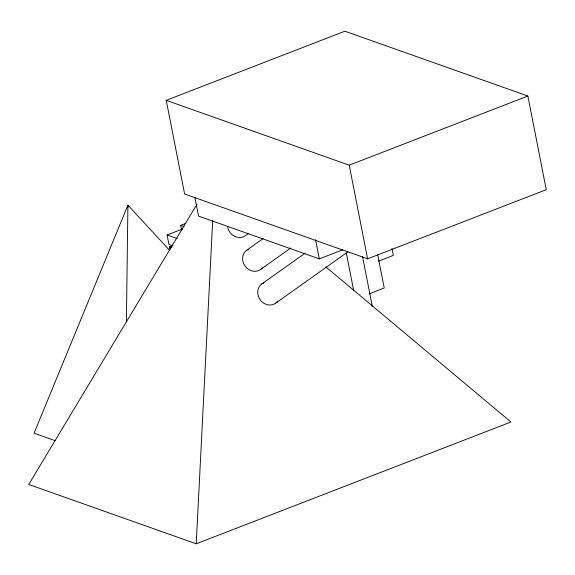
<?xml version="1.0" encoding="UTF-8"?>
<svg xmlns="http://www.w3.org/2000/svg" width="575" height="575" viewBox="0 0 575 575"><rect width="100%" height="100%" fill="white"/><g stroke="black" fill="none" stroke-linecap="round" stroke-linejoin="round"><path stroke-width="0.86" d="M126.385 321.885L127.916 205.167L169.833 250.578M197.053 204.154L28.75 484.459L196.212 543.799L212.707 220.663M248.522 233.464L245.626 235.527A11.874 10.508 54.6 0 1 227.628 227.01M246.337 250.484L263.127 238.553M260.777 269.323L290.706 248.048M261.46 284.201L305.181 253.122M275.899 303.039L348.04 251.764M181.635 230.072L180.708 225.357L185.682 223.416M173.154 245.899L168.935 244.447L167.081 235.017L182.821 228.864M169.912 249.435L169.395 246.797L171.882 245.827M378.508 261.194L393.35 255.393L391.978 248.407M369.387 293.832L384.229 288.025L377.71 254.818M166.232 100.337L344.885 31.201L527.879 96.039L546.25 189.693L367.598 258.829L184.604 193.991L166.232 100.337L349.226 165.176L527.879 96.039M194.954 197.807L198.54 216.085L319.319 258.879L342.736 249.816M196.212 543.799L510.938 422L325.853 266.929M180.708 225.357L184.072 226.521M167.081 235.017L177.222 238.51M169.395 246.797L171.932 247.674M55.085 440.644L34.069 433.198L127.916 205.167L128.764 206.748M349.226 165.176L367.598 258.829M362.53 256.551L372.348 306.604M346.322 253.057L353.74 290.864M315.56 239.725L319.319 258.879M262.257 267.878A11.874 10.508 54.6 0 1 245.281 266.376A11.874 10.508 54.6 0 1 248.091 249.399M277.797 301.041A11.874 10.508 54.6 0 1 260.403 300.092A11.874 10.508 54.6 0 1 263.846 282.842"/></g></svg>
